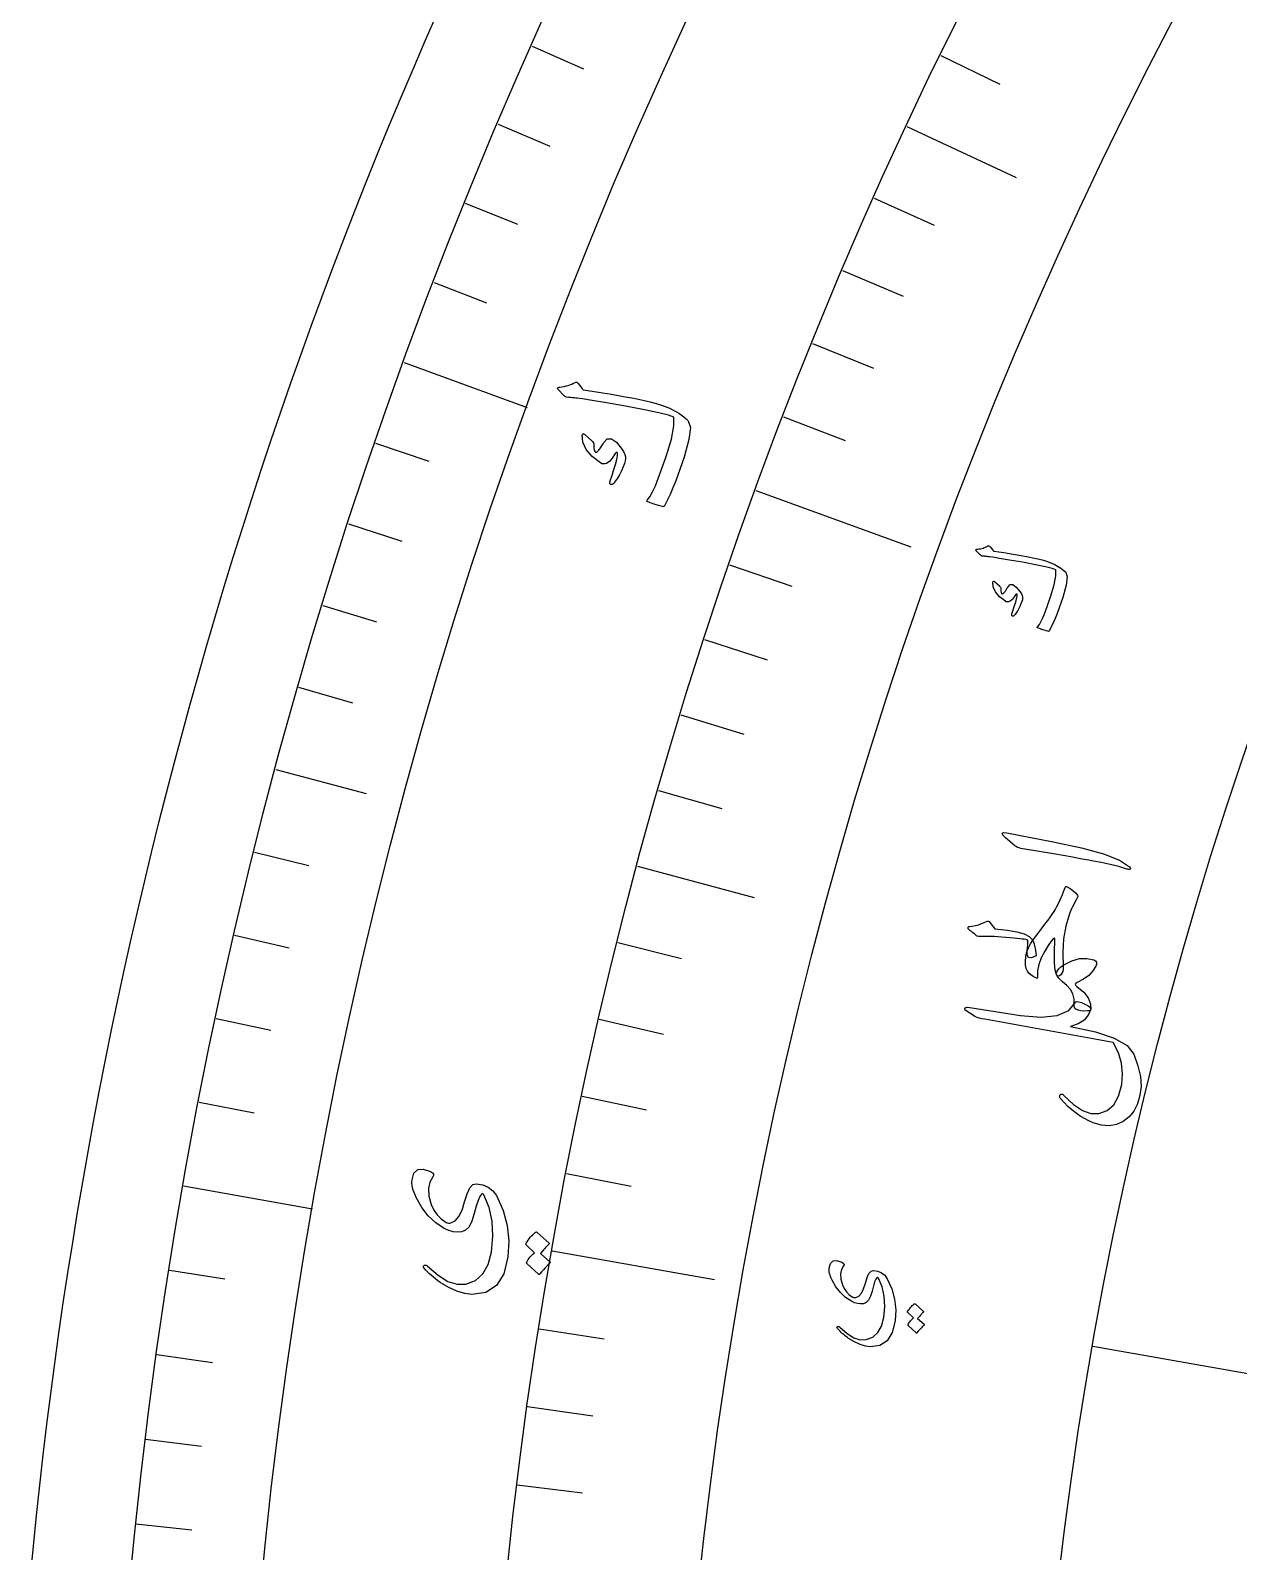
# Model space of a CAD drawing. Header units: millimetres. Extents: x -78 to 78, y -78 to 100.
# Drawn here: x -77.17 to -58.41, y 7.51 to 31.13 of the extents above; entities that cross this region are included whole.
import ezdxf

# ---------------------------------------------------------------- set-up
doc = ezdxf.new("R2010")
doc.units = ezdxf.units.MM
for name, color, linetype in [('CUT_OUTER', 1, 'Continuous'), ('ENGRAVE', 7, 'Continuous'), ('ENGRAVE_FINE', 8, 'Continuous'), ('TEXT', 5, 'Continuous')]:
    doc.layers.add(name, color=color, linetype=linetype)

msp = doc.modelspace()

# ---------------------------------------------------------------- linework, layer by layer
at = {"layer": 'CUT_OUTER'}
msp.add_lwpolyline([(-77.172, 7.1229), (-77.1268, 7.5963), (-77.0788, 8.0694), (-77.0278, 8.5422), (-76.9739, 9.0147), (-76.9172, 9.4868), (-76.8575, 9.9586), (-76.795, 10.43), (-76.7295, 10.901), (-76.6612, 11.3716), (-76.59, 11.8418), (-76.5159, 12.3115), (-76.4389, 12.7808), (-76.359, 13.2495), (-76.2763, 13.7178), (-76.1907, 14.1856), (-76.1022, 14.6528), (-76.0109, 15.1195), (-75.9167, 15.5856), (-75.8196, 16.0511), (-75.7197, 16.516), (-75.6169, 16.9803), (-75.5113, 17.444), (-75.4028, 17.907), (-75.2916, 18.3693), (-75.1774, 18.831), (-75.0605, 19.2919), (-74.9407, 19.7521), (-74.8181, 20.2115), (-74.6926, 20.6702), (-74.5644, 21.1282), (-74.4334, 21.5853), (-74.2995, 22.0416), (-74.1629, 22.4971), (-74.0234, 22.9517), (-73.8812, 23.4055), (-73.7362, 23.8583), (-73.5884, 24.3103), (-73.4379, 24.7614), (-73.2846, 25.2115), (-73.1285, 25.6607), (-72.9697, 26.109), (-72.8081, 26.5562), (-72.6438, 27.0024), (-72.4767, 27.4477), (-72.3069, 27.8919), (-72.1344, 28.335), (-71.9592, 28.7771), (-71.7813, 29.2181), (-71.6007, 29.658), (-71.4173, 30.0967), (-71.2313, 30.5344), (-71.0426, 30.9709), (-70.8513, 31.4062)], dxfattribs=at)
at = {"layer": 'ENGRAVE'}
for points in [[(-63.5662, 29.6414), (-61.8664, 28.8488)], [(-71.3697, 25.9764), (-69.458, 25.2806)], [(-65.9077, 23.9884), (-63.5044, 23.1137)], [(-73.3621, 19.6573), (-71.9585, 19.2812)], [(-67.7476, 18.1529), (-65.936, 17.6675)], [(-74.7961, 13.1886), (-72.7927, 12.8353)], [(-69.072, 12.1792), (-66.5533, 11.7351)]]:
    msp.add_lwpolyline(points, dxfattribs=at)
for radius in [75.95, 75.95, 73.9156, 70.1375, 70.1375, 67.1538, 61.6125, 61.6125]:
    msp.add_circle((0, 0), radius, dxfattribs=at)
at = {"layer": 'ENGRAVE_FINE'}
for points in [[(-69.3838, 30.8916), (-68.5873, 30.537)], [(-63.0392, 30.7463), (-62.1197, 30.2978)], [(-69.9123, 29.676), (-69.1098, 29.3354)], [(-70.4196, 28.4514), (-69.6112, 28.1248)], [(-64.0738, 28.5275), (-63.1392, 28.1114)], [(-64.5619, 27.4049), (-63.6202, 27.0052)], [(-70.9054, 27.218), (-70.0915, 26.9056)], [(-65.0304, 26.274), (-64.0818, 25.8907)], [(-65.479, 25.135), (-64.5239, 24.7684)], [(-71.8121, 24.7269), (-70.9878, 24.443)], [(-72.2327, 23.4698), (-71.4035, 23.2004)], [(-66.3163, 22.8345), (-65.349, 22.5015)], [(-72.6313, 22.2056), (-71.7976, 21.9507)], [(-66.7047, 21.6737), (-65.7318, 21.3576)], [(-73.0078, 20.9347), (-72.1697, 20.6943)], [(-67.0728, 20.5062), (-66.0945, 20.2071)], [(-67.4205, 19.3325), (-66.4371, 19.0505)], [(-73.694, 18.374), (-72.848, 18.163)], [(-74.0034, 17.085), (-73.1539, 16.8889)], [(-68.0541, 16.9678), (-67.0615, 16.7203)], [(-74.2903, 15.7909), (-73.4375, 15.6096)], [(-68.3399, 15.7775), (-67.3431, 15.5474)], [(-74.5546, 14.4919), (-73.6987, 14.3256)], [(-68.6048, 14.5824), (-67.6042, 14.3697)], [(-68.8489, 13.3829), (-67.8447, 13.1877)], [(-75.0149, 11.8812), (-74.1538, 11.7448)], [(-69.274, 10.9719), (-68.2636, 10.8119)], [(-60.6765, 10.6989), (-55.7155, 9.8241)], [(-75.2109, 10.5702), (-74.3475, 10.4489)], [(-69.4549, 9.7613), (-68.4419, 9.6189)], [(-75.3839, 9.256), (-74.5185, 9.1497)], [(-69.6147, 8.5476), (-68.5993, 8.4229)], [(-75.5339, 7.9389), (-74.6668, 7.8478)]]:
    msp.add_lwpolyline(points, dxfattribs=at)
at = {"layer": 'TEXT'}
for points in [[(-68.9528, 25.5953), (-68.9191, 25.5999), (-68.8866, 25.6058), (-68.8553, 25.6129), (-68.8252, 25.6211), (-68.7963, 25.6308), (-68.7685, 25.642), (-68.7418, 25.6547), (-68.7162, 25.669), (-68.7032, 25.6733), (-68.6906, 25.6716), (-68.6783, 25.664), (-68.6664, 25.6504), (-68.6057, 25.5729), (-68.5989, 25.565), (-68.5929, 25.559), (-68.5877, 25.5548), (-68.5834, 25.5524), (-68.3543, 25.5169), (-68.1479, 25.4831), (-67.9641, 25.4512), (-67.803, 25.4212), (-67.6647, 25.393), (-67.5494, 25.3666), (-67.4572, 25.3421), (-67.388, 25.3195), (-67.2596, 25.2712), (-67.2197, 25.2537), (-67.1805, 25.234), (-67.1418, 25.2124), (-67.1036, 25.1888), (-67.0661, 25.163), (-67.0293, 25.1348), (-66.9931, 25.1043), (-66.9577, 25.0715), (-66.9249, 24.9698), (-66.9471, 24.781), (-67.0234, 24.5051), (-67.1529, 24.1414), (-67.1975, 24.0293), (-67.2416, 23.9266), (-67.2851, 23.8333), (-67.3282, 23.7493), (-67.3345, 23.7425), (-67.3416, 23.7386), (-67.3496, 23.7375), (-67.3584, 23.7393), (-67.3997, 23.7512), (-67.4371, 23.7623), (-67.4708, 23.7726), (-67.5007, 23.7821), (-67.5271, 23.7909), (-67.5503, 23.7992), (-67.5704, 23.8069), (-67.5874, 23.8141), (-67.5967, 23.8187), (-67.6009, 23.8241), (-67.6, 23.8302), (-67.5941, 23.8372), (-67.5537, 23.8921), (-67.5119, 23.9665), (-67.4687, 24.0604), (-67.4239, 24.1736), (-67.3005, 24.5156), (-67.2189, 24.7886), (-67.1799, 24.9932), (-67.1841, 25.1295), (-67.264, 25.1592), (-67.4152, 25.1972), (-67.6376, 25.2433), (-67.9314, 25.2974), (-68.2265, 25.3489), (-68.4501, 25.3867), (-68.6022, 25.411), (-68.6826, 25.4219), (-68.7049, 25.4243), (-68.7257, 25.4265), (-68.7451, 25.4285), (-68.7631, 25.4304), (-68.7794, 25.4321), (-68.794, 25.4335), (-68.8069, 25.4346), (-68.8179, 25.4354), (-68.8415, 25.4388), (-68.8626, 25.4459), (-68.8812, 25.4566), (-68.8974, 25.4709), (-68.9783, 25.5589), (-68.9834, 25.5656), (-68.9862, 25.5717), (-68.9865, 25.5774), (-68.9844, 25.5825), (-68.9786, 25.5876), (-68.9714, 25.5915), (-68.9628, 25.594), (-68.9528, 25.5953)], [(-68.6035, 24.8562), (-68.6011, 24.861), (-68.5975, 24.8646), (-68.5929, 24.8671), (-68.5872, 24.8684), (-68.5827, 24.8679), (-68.5782, 24.8667), (-68.5735, 24.8646), (-68.5688, 24.8618), (-68.4495, 24.7552), (-68.4379, 24.7432), (-68.4296, 24.7321), (-68.4247, 24.7219), (-68.4233, 24.7125), (-68.426, 24.6757), (-68.4239, 24.6427), (-68.417, 24.6137), (-68.4054, 24.5887), (-68.3972, 24.5816), (-68.3852, 24.5829), (-68.3694, 24.5926), (-68.3498, 24.6108), (-68.3394, 24.6238), (-68.329, 24.6375), (-68.3189, 24.6518), (-68.3088, 24.6667), (-68.2989, 24.6824), (-68.289, 24.699), (-68.2791, 24.7166), (-68.2692, 24.7351), (-68.2169, 24.7925), (-68.152, 24.7933), (-68.0745, 24.7377), (-67.9842, 24.6258), (-67.9602, 24.5846), (-67.9436, 24.5468), (-67.9342, 24.5123), (-67.9322, 24.4813), (-67.9367, 24.4497), (-67.9489, 24.4081), (-67.9686, 24.3566), (-67.9961, 24.2951), (-68.0107, 24.2639), (-68.0258, 24.2347), (-68.0412, 24.2076), (-68.057, 24.1824), (-68.0727, 24.1591), (-68.0878, 24.1374), (-68.1024, 24.1173), (-68.1163, 24.0989), (-68.1279, 24.0887), (-68.1392, 24.0824), (-68.1502, 24.0801), (-68.1609, 24.0819), (-68.1708, 24.0872), (-68.1764, 24.0948), (-68.1779, 24.1047), (-68.1753, 24.1168), (-68.1647, 24.1547), (-68.1519, 24.1975), (-68.1371, 24.2451), (-68.1201, 24.2975), (-68.0882, 24.3953), (-68.0669, 24.473), (-68.056, 24.5305), (-68.0558, 24.5678), (-68.0573, 24.5733), (-68.0606, 24.5771), (-68.0656, 24.5792), (-68.0723, 24.5798), (-68.0769, 24.5788), (-68.0819, 24.5758), (-68.0873, 24.5706), (-68.0931, 24.5633), (-68.1393, 24.493), (-68.1601, 24.4641), (-68.1818, 24.4408), (-68.2045, 24.4231), (-68.2282, 24.411), (-68.2538, 24.4027), (-68.2778, 24.401), (-68.3003, 24.4058), (-68.3211, 24.4172), (-68.4527, 24.5191), (-68.5436, 24.6263), (-68.5939, 24.7387), (-68.6035, 24.8562)], [(-62.4696, 23.0779), (-62.4464, 23.081), (-62.4241, 23.0851), (-62.4026, 23.0899), (-62.3819, 23.0956), (-62.3621, 23.1022), (-62.343, 23.1098), (-62.3247, 23.1185), (-62.3072, 23.1283), (-62.2983, 23.1313), (-62.2896, 23.1301), (-62.2811, 23.1249), (-62.2729, 23.1156), (-62.231, 23.0626), (-62.2263, 23.0572), (-62.2222, 23.0531), (-62.2186, 23.0502), (-62.2156, 23.0486), (-62.0581, 23.0243), (-61.9162, 23.0013), (-61.7898, 22.9796), (-61.679, 22.9592), (-61.5839, 22.94), (-61.5046, 22.922), (-61.4412, 22.9054), (-61.3936, 22.8899), (-61.3052, 22.857), (-61.2778, 22.8449), (-61.2507, 22.8315), (-61.2241, 22.8167), (-61.1978, 22.8005), (-61.172, 22.7829), (-61.1466, 22.7636), (-61.1217, 22.7426), (-61.0973, 22.7201), (-61.0747, 22.6501), (-61.0898, 22.5202), (-61.1422, 22.3301), (-61.2314, 22.0796), (-61.2623, 22.0025), (-61.2927, 21.9318), (-61.3228, 21.8676), (-61.3526, 21.8098), (-61.3569, 21.8051), (-61.3618, 21.8024), (-61.3673, 21.8017), (-61.3734, 21.803), (-61.4018, 21.8112), (-61.4275, 21.8189), (-61.4506, 21.826), (-61.4711, 21.8326), (-61.4893, 21.8387), (-61.5052, 21.8445), (-61.519, 21.8498), (-61.5307, 21.8548), (-61.5371, 21.8579), (-61.54, 21.8616), (-61.5394, 21.8659), (-61.5353, 21.8707), (-61.5074, 21.9084), (-61.4786, 21.9595), (-61.4487, 22.024), (-61.4178, 22.1019), (-61.3327, 22.3372), (-61.2767, 22.5251), (-61.25, 22.6659), (-61.2531, 22.7596), (-61.3081, 22.7799), (-61.412, 22.8058), (-61.565, 22.8373), (-61.767, 22.8741), (-61.97, 22.9092), (-62.1237, 22.935), (-62.2282, 22.9517), (-62.2835, 22.9592), (-62.2988, 22.9608), (-62.3132, 22.9623), (-62.3265, 22.9637), (-62.3388, 22.965), (-62.3501, 22.9662), (-62.3601, 22.9671), (-62.3689, 22.9679), (-62.3765, 22.9685), (-62.3927, 22.9708), (-62.4072, 22.9756), (-62.4201, 22.9829), (-62.4312, 22.9928), (-62.487, 23.053), (-62.4905, 23.0575), (-62.4924, 23.0618), (-62.4927, 23.0656), (-62.4912, 23.0692), (-62.4873, 23.0727), (-62.4823, 23.0753), (-62.4764, 23.077), (-62.4696, 23.0779)], [(-62.2285, 22.5716), (-62.2268, 22.5749), (-62.2244, 22.5774), (-62.2212, 22.5791), (-62.2173, 22.58), (-62.2142, 22.5796), (-62.2111, 22.5788), (-62.2079, 22.5773), (-62.2046, 22.5754), (-62.1226, 22.5022), (-62.1146, 22.494), (-62.1089, 22.4864), (-62.1055, 22.4794), (-62.1045, 22.4729), (-62.1064, 22.4477), (-62.105, 22.4251), (-62.1003, 22.4052), (-62.0923, 22.388), (-62.0866, 22.3831), (-62.0783, 22.384), (-62.0675, 22.3907), (-62.0541, 22.4031), (-62.0469, 22.412), (-62.0398, 22.4214), (-62.0328, 22.4312), (-62.0259, 22.4414), (-62.0191, 22.4521), (-62.0122, 22.4635), (-62.0055, 22.4756), (-61.9987, 22.4883), (-61.9628, 22.5276), (-61.9181, 22.5281), (-61.8648, 22.4899), (-61.8027, 22.4131), (-61.7863, 22.3847), (-61.7748, 22.3588), (-61.7684, 22.3351), (-61.767, 22.3138), (-61.7701, 22.2921), (-61.7785, 22.2636), (-61.7921, 22.2282), (-61.811, 22.186), (-61.8211, 22.1646), (-61.8315, 22.1446), (-61.8421, 22.1259), (-61.853, 22.1087), (-61.8638, 22.0927), (-61.8743, 22.0778), (-61.8843, 22.064), (-61.8939, 22.0514), (-61.9019, 22.0444), (-61.9096, 22.0401), (-61.9172, 22.0386), (-61.9246, 22.0398), (-61.9313, 22.0435), (-61.9352, 22.0487), (-61.9362, 22.0555), (-61.9344, 22.0638), (-61.9271, 22.0898), (-61.9183, 22.1191), (-61.908, 22.1518), (-61.8963, 22.1878), (-61.8743, 22.2549), (-61.8596, 22.3082), (-61.8521, 22.3477), (-61.852, 22.3733), (-61.853, 22.377), (-61.8553, 22.3797), (-61.8587, 22.3812), (-61.8633, 22.3815), (-61.8665, 22.3809), (-61.8699, 22.3788), (-61.8736, 22.3752), (-61.8776, 22.3702), (-61.9094, 22.322), (-61.9237, 22.3022), (-61.9386, 22.2863), (-61.9542, 22.2741), (-61.9705, 22.2658), (-61.9881, 22.2602), (-62.0046, 22.2591), (-62.0201, 22.2624), (-62.0344, 22.2702), (-62.1248, 22.3403), (-62.1873, 22.414), (-62.2218, 22.4911), (-62.2285, 22.5716)], [(-62.0305, 18.5942), (-62.0748, 18.6379), (-62.0866, 18.6659), (-62.0658, 18.6781), (-62.0125, 18.6746), (-61.2946, 18.5307), (-60.8545, 18.4403), (-60.5099, 18.3454), (-60.2605, 18.2464), (-60.1062, 18.1437), (-60.0952, 18.1301), (-60.0902, 18.1196), (-60.0913, 18.112), (-60.0985, 18.1074), (-60.1084, 18.105), (-60.1203, 18.1048), (-60.1343, 18.1067), (-60.1504, 18.1107), (-60.2737, 18.1479), (-60.4063, 18.1816), (-60.5481, 18.2119), (-60.699, 18.2386), (-60.7383, 18.2463), (-60.8446, 18.266), (-61.018, 18.2975), (-61.2585, 18.3408), (-61.7934, 18.4314), (-61.8213, 18.4382), (-61.8462, 18.4472), (-61.8681, 18.4584), (-61.8869, 18.472)], [(-61.5611, 16.4193), (-61.6024, 16.4406), (-61.6381, 16.4655), (-61.6683, 16.4939), (-61.6928, 16.5259), (-61.7111, 16.5675), (-61.7211, 16.6182), (-61.7229, 16.678), (-61.7164, 16.7468), (-61.7098, 16.7836), (-61.701, 16.8189), (-61.6901, 16.8529), (-61.6771, 16.8856), (-61.6622, 16.9169), (-61.6459, 16.9471), (-61.6282, 16.9761), (-61.609, 17.004), (-61.5381, 17.0967), (-61.4749, 17.1797), (-61.4196, 17.2528), (-61.3721, 17.3162), (-61.3324, 17.3701), (-61.3006, 17.4146), (-61.2765, 17.4499), (-61.2603, 17.4759), (-61.2342, 17.5266), (-61.21, 17.5759), (-61.1877, 17.6238), (-61.1674, 17.6703), (-61.1487, 17.7147), (-61.1316, 17.7565), (-61.1159, 17.7955), (-61.1018, 17.8319), (-61.0985, 17.8374), (-61.0927, 17.8394), (-61.0844, 17.8379), (-61.0736, 17.833), (-61.0283, 17.8064), (-60.9865, 17.7757), (-60.9482, 17.741), (-60.9134, 17.7024), (-60.9099, 17.6962), (-60.9086, 17.6894), (-60.9094, 17.682), (-60.9123, 17.6741), (-60.934, 17.6348), (-60.9544, 17.5967), (-60.9734, 17.56), (-60.991, 17.5247), (-61.007, 17.4908), (-61.0212, 17.4585), (-61.0336, 17.4278), (-61.0441, 17.3987), (-61.0968, 17.2209), (-61.1302, 17.0272), (-61.1442, 16.8179), (-61.1385, 16.5931), (-61.1386, 16.5546), (-61.1443, 16.5207), (-61.1557, 16.4914), (-61.1727, 16.4667), (-61.1918, 16.4502), (-61.2092, 16.4456), (-61.2249, 16.453), (-61.239, 16.4722), (-61.2591, 16.5411), (-61.2706, 16.6545), (-61.2732, 16.8123), (-61.2665, 17.0148), (-61.2672, 17.0231), (-61.2686, 17.0293), (-61.2706, 17.0334), (-61.2731, 17.0352), (-61.2936, 17.0247), (-61.3257, 16.9878), (-61.3692, 16.9246), (-61.4241, 16.8349), (-61.4779, 16.7317), (-61.5146, 16.63), (-61.5341, 16.5298), (-61.5364, 16.4313), (-61.5367, 16.4221), (-61.541, 16.417), (-61.5491, 16.4161), (-61.5611, 16.4193)], [(-62.5471, 17.1269), (-62.558, 17.1359), (-62.5679, 17.1441), (-62.5769, 17.1514), (-62.5849, 17.1578), (-62.5919, 17.1634), (-62.5976, 17.168), (-62.6019, 17.1717), (-62.605, 17.1744), (-62.61, 17.1809), (-62.613, 17.1877), (-62.614, 17.1947), (-62.6129, 17.2019), (-62.6102, 17.2085), (-62.6059, 17.2134), (-62.6002, 17.2168), (-62.5929, 17.2186), (-62.5194, 17.2291), (-62.4512, 17.2459), (-62.3881, 17.2687), (-62.3303, 17.2976), (-62.3159, 17.3031), (-62.302, 17.3024), (-62.2887, 17.2955), (-62.2759, 17.2825), (-62.1986, 17.1824), (-62.0042, 17.1601), (-61.8572, 17.1348), (-61.7437, 17.1028), (-61.6638, 17.0641), (-61.6173, 17.0187), (-61.5989, 16.9799), (-61.5824, 16.9242), (-61.5678, 16.8516), (-61.555, 16.7621), (-61.6273, 16.7339), (-61.6751, 16.7372), (-61.6986, 16.772), (-61.6977, 16.8383), (-61.6913, 16.887), (-61.6876, 16.9313), (-61.6867, 16.9714), (-61.6884, 17.0071), (-61.701, 17.0113), (-61.7197, 17.0154), (-61.7443, 17.0193), (-61.775, 17.0232), (-61.8118, 17.0272), (-61.8549, 17.0315), (-61.9042, 17.0362), (-61.9598, 17.0413), (-62.0283, 17.0477), (-62.0927, 17.0531), (-62.1529, 17.0576), (-62.2089, 17.061), (-62.261, 17.0634), (-62.3093, 17.0646), (-62.354, 17.0645), (-62.3949, 17.0632), (-62.4274, 17.063), (-62.453, 17.0649), (-62.472, 17.0689), (-62.4842, 17.075), (-62.4945, 17.0847), (-62.5084, 17.0966), (-62.5259, 17.1107), (-62.5471, 17.1269)], [(-61.2437, 16.4889), (-61.2297, 16.5268), (-61.2055, 16.5619), (-61.1713, 16.5943), (-61.1271, 16.6239), (-61.0015, 16.6856), (-60.8822, 16.7187), (-60.7691, 16.7234), (-60.6622, 16.6997), (-60.6339, 16.6841), (-60.6192, 16.6626), (-60.618, 16.6353), (-60.6304, 16.6021), (-60.6763, 16.5272), (-60.7401, 16.4597), (-60.8218, 16.3996), (-60.9215, 16.3469), (-60.9413, 16.3346), (-60.9486, 16.3204), (-60.9433, 16.3044), (-60.9253, 16.2865), (-60.8187, 16.198), (-60.7471, 16.109), (-60.7105, 16.0196), (-60.709, 15.9296), (-60.7138, 15.9217), (-60.7236, 15.9151), (-60.7384, 15.9098), (-60.7583, 15.9059), (-60.8147, 15.9035), (-60.8639, 15.9076), (-60.9061, 15.9182), (-60.9412, 15.9354), (-60.9537, 15.9467), (-60.9623, 15.9608), (-60.9671, 15.9778), (-60.968, 15.9975), (-60.9676, 16.0891), (-60.9863, 16.1701), (-61.0244, 16.2407), (-61.0817, 16.3007), (-61.1487, 16.3588), (-61.1981, 16.4095), (-61.2297, 16.4529), (-61.2437, 16.4889)], [(-61.8022, 15.8383), (-61.4792, 15.8104), (-61.2283, 15.8362), (-61.0494, 15.9156), (-60.9422, 16.0489), (-60.9253, 16.0548), (-60.8957, 16.0504), (-60.8534, 16.0358), (-60.7984, 16.011), (-60.7556, 15.9895), (-60.7263, 15.9692), (-60.7105, 15.9502), (-60.7083, 15.9324), (-60.7481, 15.8388), (-60.8139, 15.7633), (-60.9056, 15.7058), (-61.0233, 15.6662), (-60.6376, 15.5833), (-60.3452, 15.4838), (-60.1461, 15.3682), (-60.0399, 15.2365), (-59.9756, 15.0545), (-59.9382, 14.8873), (-59.9278, 14.7346), (-59.9447, 14.5962), (-59.9846, 14.4637), (-60.0411, 14.3518), (-60.1143, 14.2605), (-60.2042, 14.1898), (-60.3072, 14.1433), (-60.4197, 14.1245), (-60.5416, 14.1337), (-60.6731, 14.171), (-60.7411, 14.2001), (-60.8079, 14.2345), (-60.8735, 14.2741), (-60.9379, 14.3189), (-61.0009, 14.3692), (-61.0626, 14.4251), (-61.1229, 14.4866), (-61.1819, 14.5538), (-61.1877, 14.5632), (-61.1912, 14.5727), (-61.1923, 14.5825), (-61.191, 14.5925), (-61.188, 14.6003), (-61.1831, 14.6065), (-61.1763, 14.6112), (-61.1675, 14.6142), (-61.1576, 14.6147), (-61.1475, 14.6117), (-61.137, 14.6052), (-61.1262, 14.5952), (-60.9779, 14.4559), (-60.8382, 14.3626), (-60.7071, 14.3149), (-60.5848, 14.3126), (-60.4551, 14.3594), (-60.3525, 14.4502), (-60.277, 14.5851), (-60.2282, 14.7642), (-60.2149, 14.9302), (-60.2323, 15.0942), (-60.2804, 15.2564), (-60.3592, 15.4172), (-62.355, 15.7772), (-62.4027, 15.786), (-62.4425, 15.7954), (-62.4744, 15.8057), (-62.4985, 15.8166), (-62.6574, 15.9164), (-62.6667, 15.9415), (-62.6577, 15.9572), (-62.6304, 15.9636), (-62.5847, 15.9605)], [(-70.9249, 13.3309), (-70.9714, 13.247), (-70.9912, 13.1473), (-70.9842, 13.032), (-70.9502, 12.9012), (-70.9107, 12.815), (-70.8585, 12.7399), (-70.7935, 12.6757), (-70.7159, 12.6226), (-70.6997, 12.6158), (-70.6822, 12.6123), (-70.6634, 12.6121), (-70.6433, 12.6153), (-70.5766, 12.6484), (-70.519, 12.7136), (-70.4704, 12.8108), (-70.4308, 12.94), (-70.3928, 13.0677), (-70.3499, 13.1576), (-70.3022, 13.2096), (-70.2499, 13.2239), (-70.1489, 13.2075), (-70.0632, 13.1711), (-69.9926, 13.1146), (-69.9371, 13.0381), (-69.8347, 12.8096), (-69.7708, 12.5752), (-69.7453, 12.3346), (-69.7582, 12.0874), (-69.8221, 11.8262), (-69.9361, 11.6418), (-70.1008, 11.5338), (-70.3167, 11.5025), (-70.4299, 11.5172), (-70.5495, 11.5533), (-70.6755, 11.6111), (-70.8079, 11.6905), (-70.844, 11.7166), (-70.8787, 11.743), (-70.9118, 11.7697), (-70.9435, 11.7967), (-70.9739, 11.8242), (-71.0031, 11.8524), (-71.0311, 11.8814), (-71.0579, 11.911), (-71.0684, 11.9263), (-71.0716, 11.9389), (-71.0675, 11.9489), (-71.056, 11.9562), (-71.0427, 11.9592), (-71.0301, 11.9583), (-71.0181, 11.9536), (-71.0067, 11.9451), (-70.8428, 11.8009), (-70.6889, 11.7063), (-70.5453, 11.6609), (-70.412, 11.6646), (-70.2626, 11.7225), (-70.1468, 11.8243), (-70.0646, 11.9702), (-70.0155, 12.1601), (-69.992, 12.4104), (-70.0034, 12.6417), (-70.0499, 12.8545), (-70.1316, 13.0489), (-70.1393, 13.0611), (-70.1482, 13.0668), (-70.1583, 13.0661), (-70.1696, 13.0588), (-70.1944, 13.0254), (-70.2213, 12.9645), (-70.2504, 12.8759), (-70.2815, 12.7598), (-70.318, 12.6425), (-70.3624, 12.5559), (-70.4146, 12.5), (-70.4749, 12.4747), (-70.5413, 12.4699), (-70.6088, 12.4772), (-70.6773, 12.4967), (-70.7469, 12.5286), (-70.8791, 12.6155), (-70.9956, 12.7246), (-71.0963, 12.8557), (-71.181, 13.0091), (-71.2004, 13.0493), (-71.2164, 13.0879), (-71.2292, 13.1249), (-71.2387, 13.1602), (-71.2451, 13.1937), (-71.2487, 13.2252), (-71.2495, 13.2547), (-71.2473, 13.2824), (-71.2177, 13.3863), (-71.1596, 13.4425), (-71.0731, 13.4509), (-70.9581, 13.4116), (-70.9287, 13.3928), (-70.9134, 13.3731), (-70.9121, 13.3525), (-70.9249, 13.3309)], [(-69.4751, 12.2755), (-69.478, 12.2794), (-69.4792, 12.2845), (-69.4788, 12.2908), (-69.4768, 12.2981), (-69.4619, 12.3229), (-69.4461, 12.3467), (-69.4295, 12.3695), (-69.4119, 12.3912), (-69.3933, 12.412), (-69.3733, 12.4321), (-69.3521, 12.4513), (-69.3295, 12.4699), (-69.3231, 12.4731), (-69.3167, 12.4738), (-69.3105, 12.4722), (-69.3043, 12.4681), (-69.1179, 12.3012), (-69.1158, 12.2972), (-69.1167, 12.292), (-69.1207, 12.2856), (-69.1278, 12.278), (-69.1339, 12.273), (-69.1426, 12.2646), (-69.1538, 12.2529), (-69.1676, 12.2378), (-69.1841, 12.2192), (-69.2036, 12.1969), (-69.226, 12.171), (-69.2514, 12.1414), (-69.1065, 12.0106), (-69.1023, 12.005), (-69.1022, 11.9987), (-69.106, 11.9918), (-69.1139, 11.9841), (-69.1208, 11.9775), (-69.1311, 11.967), (-69.145, 11.9526), (-69.1624, 11.9342), (-69.1833, 11.9117), (-69.2079, 11.8845), (-69.236, 11.8527), (-69.2678, 11.8163), (-69.2727, 11.8128), (-69.2771, 11.8117), (-69.2812, 11.8129), (-69.2848, 11.8165), (-69.4636, 11.9834), (-69.4664, 11.9874), (-69.4677, 11.9925), (-69.4673, 11.9987), (-69.4654, 12.006), (-69.4539, 12.0274), (-69.4414, 12.0479), (-69.4278, 12.0674), (-69.4131, 12.0861), (-69.3975, 12.1039), (-69.3811, 12.1209), (-69.364, 12.1371), (-69.3461, 12.1524)], [(-64.5486, 11.9483), (-64.5804, 11.8905), (-64.5938, 11.8221), (-64.5888, 11.7429), (-64.5654, 11.6531), (-64.5381, 11.5939), (-64.5021, 11.5423), (-64.4575, 11.4982), (-64.4041, 11.4617), (-64.3929, 11.457), (-64.3809, 11.4546), (-64.368, 11.4545), (-64.3541, 11.4567), (-64.3083, 11.4795), (-64.2687, 11.5244), (-64.2354, 11.5913), (-64.2083, 11.6803), (-64.1823, 11.7682), (-64.1529, 11.8301), (-64.1203, 11.866), (-64.0843, 11.876), (-64.0149, 11.8649), (-63.9559, 11.84), (-63.9072, 11.8012), (-63.869, 11.7486), (-63.7983, 11.5913), (-63.7542, 11.4297), (-63.7367, 11.2638), (-63.7457, 11.0932), (-63.79, 10.913), (-63.8687, 10.7859), (-63.9822, 10.7117), (-64.1307, 10.6905), (-64.2085, 10.7008), (-64.2907, 10.7259), (-64.3772, 10.7659), (-64.468, 10.8208), (-64.4928, 10.8388), (-64.5166, 10.857), (-64.5393, 10.8754), (-64.5611, 10.894), (-64.5819, 10.913), (-64.602, 10.9324), (-64.6212, 10.9524), (-64.6395, 10.9728), (-64.6468, 10.9833), (-64.649, 10.992), (-64.6461, 10.9988), (-64.6382, 11.0038), (-64.629, 11.0058), (-64.6203, 11.0052), (-64.6121, 11.002), (-64.6043, 10.9961), (-64.4918, 10.8967), (-64.3862, 10.8314), (-64.2875, 10.8), (-64.1959, 10.8023), (-64.0931, 10.842), (-64.0133, 10.912), (-63.9565, 11.0125), (-63.9226, 11.1434), (-63.9064, 11.3159), (-63.9142, 11.4754), (-63.9463, 11.6219), (-64.0027, 11.7557), (-64.008, 11.7641), (-64.0141, 11.768), (-64.0211, 11.7675), (-64.0289, 11.7625), (-64.0458, 11.7394), (-64.0643, 11.6974), (-64.0842, 11.6364), (-64.1055, 11.5564), (-64.1305, 11.4756), (-64.161, 11.416), (-64.1969, 11.3775), (-64.2383, 11.3601), (-64.284, 11.3567), (-64.3304, 11.3617), (-64.3775, 11.3752), (-64.4253, 11.397), (-64.5163, 11.4568), (-64.5964, 11.5317), (-64.6657, 11.6217), (-64.7241, 11.7269), (-64.7375, 11.7545), (-64.7486, 11.781), (-64.7574, 11.8064), (-64.764, 11.8306), (-64.7685, 11.8535), (-64.771, 11.8752), (-64.7715, 11.8955), (-64.7701, 11.9144), (-64.75, 11.9858), (-64.7102, 12.0244), (-64.6507, 12.0303), (-64.5716, 12.0036), (-64.5513, 11.9907), (-64.5408, 11.9772), (-64.5398, 11.9631), (-64.5486, 11.9483)], [(-63.551, 11.2231), (-63.5529, 11.2259), (-63.5538, 11.2294), (-63.5535, 11.2337), (-63.5521, 11.2387), (-63.5419, 11.2559), (-63.531, 11.2723), (-63.5196, 11.2881), (-63.5075, 11.3031), (-63.4947, 11.3175), (-63.4809, 11.3313), (-63.4663, 11.3447), (-63.4508, 11.3575), (-63.4464, 11.3597), (-63.442, 11.3603), (-63.4377, 11.3591), (-63.4334, 11.3563), (-63.3054, 11.2412), (-63.3039, 11.2384), (-63.3045, 11.2348), (-63.3073, 11.2304), (-63.3121, 11.2251), (-63.3164, 11.2216), (-63.3223, 11.2159), (-63.3301, 11.2077), (-63.3395, 11.1973), (-63.3509, 11.1844), (-63.3643, 11.169), (-63.3798, 11.1511), (-63.3972, 11.1306), (-63.2977, 11.0402), (-63.2949, 11.0363), (-63.2948, 11.032), (-63.2974, 11.0272), (-63.3029, 11.0219), (-63.3076, 11.0173), (-63.3147, 11.0101), (-63.3243, 11.0001), (-63.3362, 10.9874), (-63.3507, 10.9718), (-63.3676, 10.953), (-63.387, 10.9311), (-63.4089, 10.9059), (-63.4123, 10.9035), (-63.4153, 10.9027), (-63.4181, 10.9035), (-63.4206, 10.906), (-63.5433, 11.0214), (-63.5453, 11.0242), (-63.5461, 11.0277), (-63.5459, 11.032), (-63.5445, 11.037), (-63.5366, 11.0518), (-63.528, 11.0659), (-63.5186, 11.0794), (-63.5085, 11.0924), (-63.4977, 11.1047), (-63.4864, 11.1164), (-63.4746, 11.1276), (-63.4623, 11.1382)]]:
    msp.add_lwpolyline(points, close=True, dxfattribs=at)

doc.saveas('drawing.dxf')
